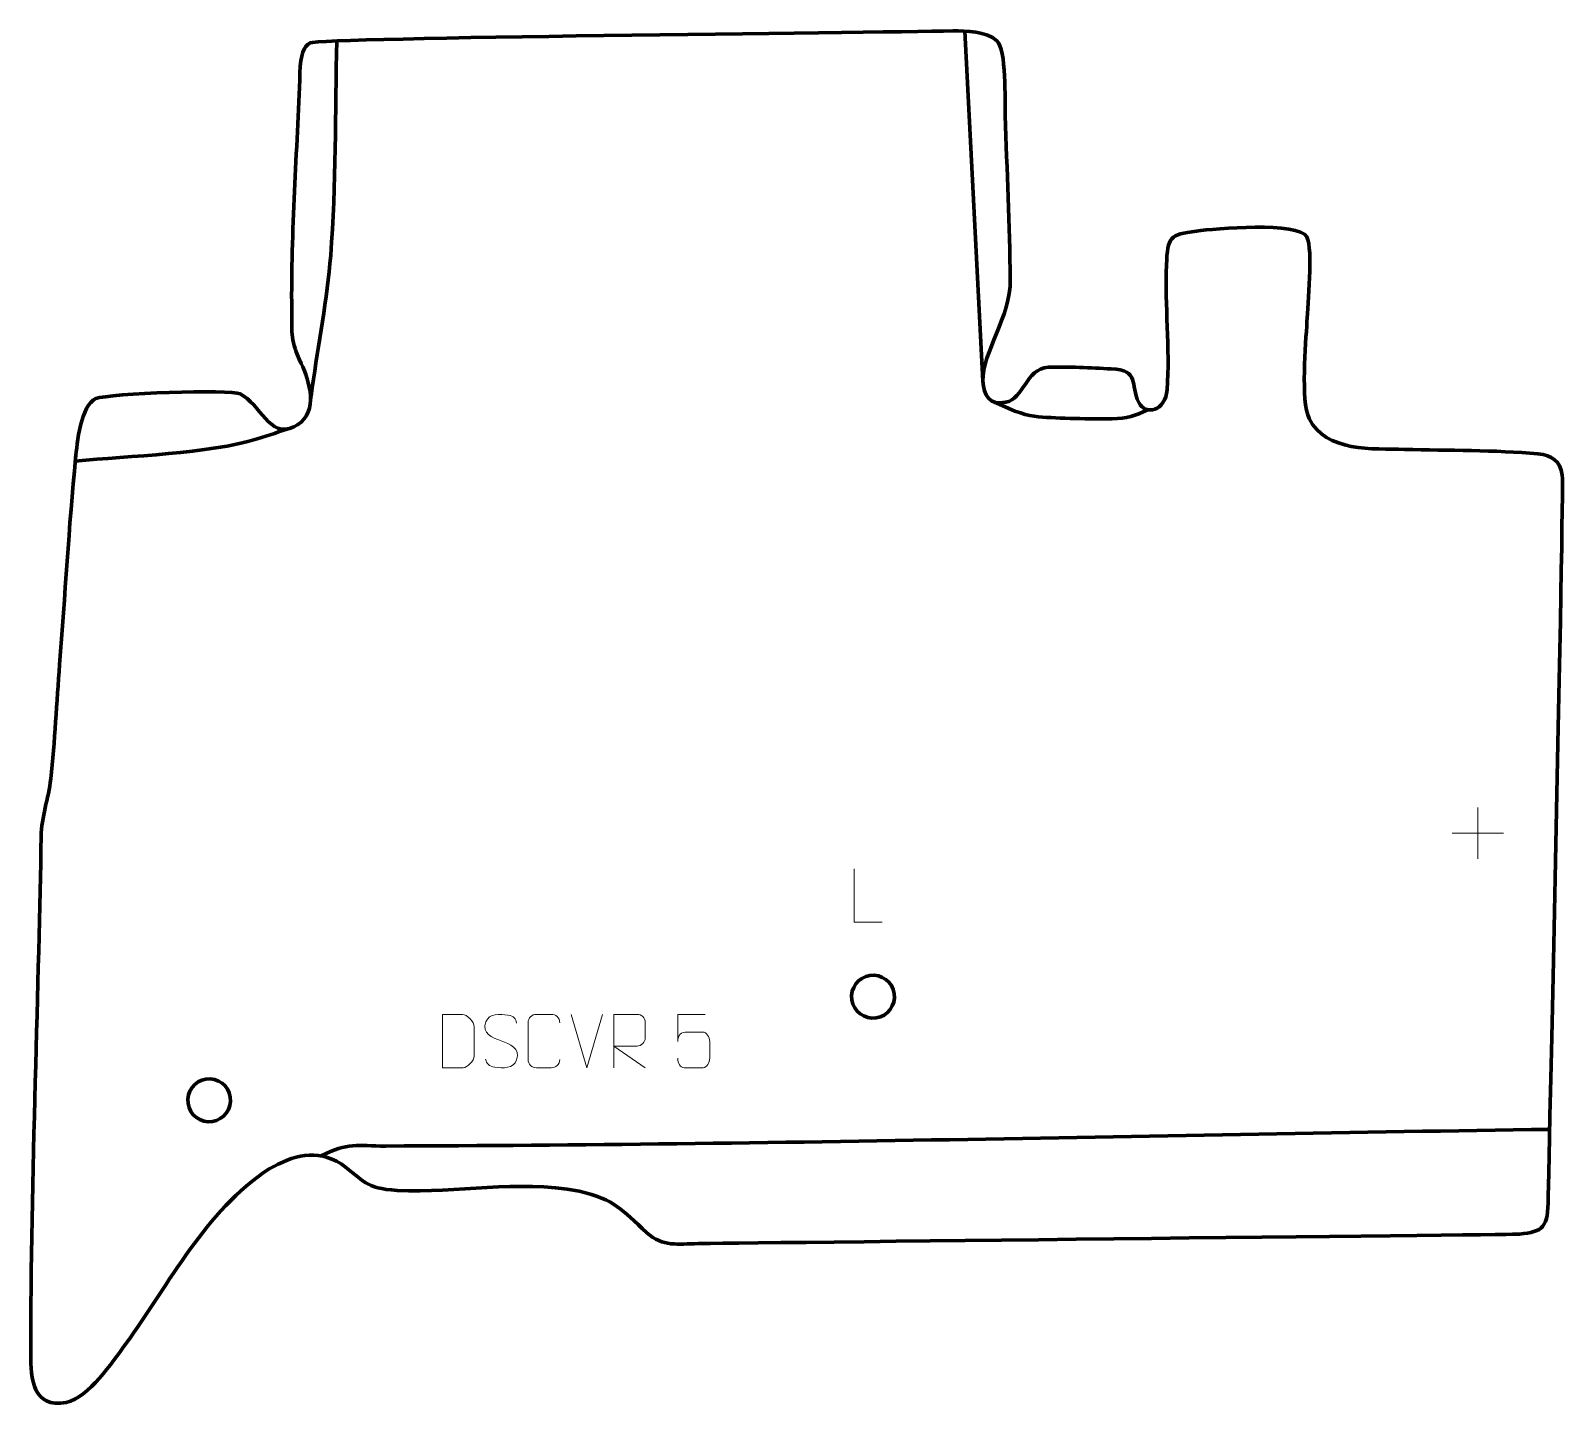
# Model space of a CAD drawing. Header units: millimetres. Extents: x 903 to 1620, y -83 to 561.
import ezdxf

# ---------------------------------------------------------------- set-up
doc = ezdxf.new("R2010")
doc.units = ezdxf.units.MM
doc.header["$MEASUREMENT"] = 0
doc.layers.add('layer 2', color=7, linetype='Continuous')
doc.layers.add('layer 3', color=7, linetype='Continuous')

msp = doc.modelspace()

# ---------------------------------------------------------------- linework, layer by layer
at = {"layer": 'layer 2', "color": 142, "lineweight": 158}
msp.add_open_spline([(1339.7666, 560.6789), (1339.7666, 560.6789), (1348.1029, 397.1341), (1348.1029, 397.1341)], degree=3, dxfattribs=at)
for points, knots in [([(1046.1768, 556.0527), (1045.3745, 523.1558), (1045.9307, 488.4927), (1043.3501, 455.8527), (1043.3501, 455.8527), (1041.7665, 435.8227), (1037.5869, 414.3406), (1034.7577, 394.2187), (1034.7577, 394.2187), (1034.4762, 392.2169), (1034.1946, 390.2151), (1033.913, 388.2134)], [0, 0, 0, 0, 0.25, 0.25, 0.25, 0.25, 0.5, 0.5, 0.5, 0.5, 1, 1, 1, 1]), ([(1353.6163, 387.3465), (1363.6344, 382.5189), (1368.8422, 380.9661), (1374.111, 380.5011), (1374.111, 380.5011), (1383.6483, 379.6593), (1398.6011, 379.4594), (1408.5245, 379.5925), (1408.5245, 379.5925), (1415.6114, 379.6875), (1419.0556, 380.8181), (1425.1948, 383.785)], [0, 0, 0, 0, 0.25, 0.25, 0.25, 0.25, 0.5, 0.5, 0.5, 0.5, 1, 1, 1, 1]), ([(924.0019, 359.7498), (949.4066, 362.2665), (986.3038, 363.1559), (1009.029, 370.1556), (1009.029, 370.1556), (1014.3805, 371.8039), (1019.6844, 373.6412), (1025.0145, 375.3655)], [0, 0, 0, 0, 0.33333333, 0.33333333, 0.33333333, 0.33333333, 1, 1, 1, 1]), ([(1038.9278, 35.1711), (1051.5011, 41.6931), (1055.4781, 39.7629), (1069.1612, 39.7999), (1069.1612, 39.7999), (1250.4032, 40.2898), (1431.7724, 45.001), (1613.0211, 47.5965)], [0, 0, 0, 0, 0.33333333, 0.33333333, 0.33333333, 0.33333333, 1, 1, 1, 1])]:
    msp.add_open_spline(points, degree=3, knots=knots, dxfattribs=at)
at = {"layer": 'layer 2', "color": 250, "lineweight": 9}
for points in [[(1579.4853, 197.9548), (1579.4853, 197.9548), (1579.4853, 173.9769), (1579.4853, 173.9769)], [(1567.4964, 185.9658), (1567.4964, 185.9658), (1591.4743, 185.9658), (1591.4743, 185.9658)], [(1163.0037, 76.3602), (1163.0037, 76.3602), (1155.6819, 101.3138), (1155.6819, 101.3138)], [(1170.3256, 101.3138), (1170.3256, 101.3138), (1163.0038, 76.3602), (1163.0038, 76.3602)]]:
    msp.add_open_spline(points, degree=3, dxfattribs=at)
for points, knots in [([(1301.0024, 144.3664), (1301.0024, 144.3664), (1288.0533, 144.3664), (1288.0533, 144.3664), (1288.0533, 144.3664), (1288.0533, 144.3664), (1288.0533, 169.32), (1288.0533, 169.32)], [0, 0, 0, 0, 0.33333333, 0.33333333, 0.33333333, 0.33333333, 1, 1, 1, 1]), ([(1095.6113, 76.3884), (1097.9431, 76.3888), (1102.8933, 76.3648), (1105.2248, 76.3645), (1105.2248, 76.3645), (1107.1498, 76.2591), (1110.4684, 79.8007), (1110.4572, 81.818), (1110.4572, 81.818), (1110.4568, 87.5881), (1110.4568, 89.7578), (1110.4572, 95.5271), (1110.4572, 95.5271), (1110.4529, 97.6652), (1107.0784, 101.3253), (1104.926, 101.3118), (1104.926, 101.3118), (1102.6003, 101.3118), (1097.876, 101.3118), (1095.5499, 101.3118), (1095.5499, 101.3118), (1095.5503, 95.5649), (1095.6116, 82.1357), (1095.6113, 76.3884)], [0, 0, 0, 0, 0.14285714, 0.14285714, 0.14285714, 0.14285714, 0.28571429, 0.28571429, 0.28571429, 0.28571429, 0.42857143, 0.42857143, 0.42857143, 0.42857143, 0.57142857, 0.57142857, 0.57142857, 0.57142857, 0.71428571, 0.71428571, 0.71428571, 0.71428571, 1, 1, 1, 1]), ([(1123.0091, 89.0109), (1118.7608, 90.4813), (1113.8527, 92.2771), (1115.8578, 97.7974), (1115.8578, 97.7974), (1117.3613, 101.9373), (1122.5749, 101.5488), (1126.1785, 100.9477), (1126.1785, 100.9477), (1129.0391, 100.4705), (1129.9038, 99.2573), (1130.2144, 97.1732)], [0, 0, 0, 0, 0.25, 0.25, 0.25, 0.25, 0.5, 0.5, 0.5, 0.5, 1, 1, 1, 1]), ([(1150.4267, 80.178), (1150.2869, 77.8546), (1148.6097, 76.375), (1146.462, 76.3642), (1146.462, 76.3642), (1144.1301, 76.3646), (1141.7982, 76.3646), (1139.4667, 76.3642), (1139.4667, 76.3642), (1137.5417, 76.2588), (1135.5696, 78.1433), (1135.5808, 80.1606), (1135.5808, 80.1606), (1135.5812, 85.9307), (1135.5812, 91.7004), (1135.5808, 97.4697), (1135.5808, 97.4697), (1135.585, 99.6078), (1137.3317, 101.327), (1139.4841, 101.3135), (1139.4841, 101.3135), (1141.8098, 101.3135), (1144.1359, 101.3135), (1146.462, 101.3135), (1146.462, 101.3135), (1148.4086, 101.349), (1150.4, 99.8575), (1150.4267, 97.4199)], [0, 0, 0, 0, 0.125, 0.125, 0.125, 0.125, 0.25, 0.25, 0.25, 0.25, 0.375, 0.375, 0.375, 0.375, 0.5, 0.5, 0.5, 0.5, 0.625, 0.625, 0.625, 0.625, 0.75, 0.75, 0.75, 0.75, 1, 1, 1, 1]), ([(1175.6718, 76.3603), (1175.6718, 76.3603), (1175.6718, 101.3138), (1175.6718, 101.3138), (1175.6718, 101.3138), (1179.2666, 101.3138), (1182.8621, 101.3138), (1186.4573, 101.3138), (1186.4573, 101.3138), (1188.7826, 101.2761), (1190.3399, 99.7861), (1190.3358, 97.4197), (1190.3358, 97.4197), (1190.3354, 95.3842), (1190.3354, 92.3248), (1190.3358, 90.2888), (1190.3358, 90.2888), (1190.3293, 88.4133), (1188.517, 86.4715), (1186.5075, 86.4524), (1186.5075, 86.4524), (1186.5075, 86.4524), (1175.6718, 86.4524), (1175.6718, 86.4524), (1175.6718, 86.4524), (1175.6718, 86.4524), (1190.3265, 76.3603), (1190.3265, 76.3603)], [0, 0, 0, 0, 0.125, 0.125, 0.125, 0.125, 0.25, 0.25, 0.25, 0.25, 0.375, 0.375, 0.375, 0.375, 0.5, 0.5, 0.5, 0.5, 0.625, 0.625, 0.625, 0.625, 0.75, 0.75, 0.75, 0.75, 1, 1, 1, 1]), ([(1218.398, 101.2918), (1218.398, 101.2918), (1205.5463, 101.2918), (1205.5463, 101.2918), (1205.5463, 101.2918), (1205.5466, 97.0612), (1205.5466, 92.8303), (1205.5463, 88.5991), (1205.5463, 88.5991), (1205.546, 91.9092), (1207.177, 92.981), (1209.989, 93.0415), (1209.989, 93.0415), (1212.4286, 93.0418), (1214.8681, 93.0418), (1217.3073, 93.0415), (1217.3073, 93.0415), (1218.9571, 93.0483), (1220.432, 90.6678), (1220.4605, 88.5991), (1220.4605, 88.5991), (1220.4602, 86.0118), (1220.4602, 83.4242), (1220.4605, 80.8365), (1220.4605, 80.8365), (1220.5067, 78.8771), (1219.0073, 76.4408), (1217.3814, 76.3823), (1217.3814, 76.3823), (1215.4249, 76.3826), (1210.5299, 76.3826), (1208.5729, 76.3823), (1208.5729, 76.3823), (1206.7274, 76.3735), (1205.6203, 78.3383), (1205.5995, 80.8894)], [0, 0, 0, 0, 0.1, 0.1, 0.1, 0.1, 0.2, 0.2, 0.2, 0.2, 0.3, 0.3, 0.3, 0.3, 0.4, 0.4, 0.4, 0.4, 0.5, 0.5, 0.5, 0.5, 0.6, 0.6, 0.6, 0.6, 0.7, 0.7, 0.7, 0.7, 0.8, 0.8, 0.8, 0.8, 1, 1, 1, 1]), ([(1123.0091, 89.0108), (1127.0277, 87.3641), (1132.0572, 85.4758), (1130.2232, 80.1155), (1130.2232, 80.1155), (1128.7634, 75.8491), (1123.8526, 76.1058), (1120.1265, 76.6605), (1120.1265, 76.6605), (1117.3765, 77.0703), (1116.1556, 78.2838), (1115.7776, 80.396)], [0, 0, 0, 0, 0.25, 0.25, 0.25, 0.25, 0.5, 0.5, 0.5, 0.5, 1, 1, 1, 1])]:
    msp.add_open_spline(points, degree=3, knots=knots, dxfattribs=at)
at = {"layer": 'layer 2', "color": 142, "lineweight": 200}
for points in [[(1296.3048, 99.5852), (1290.7887, 99.8595), (1286.5395, 104.5536), (1286.8138, 110.0696), (1286.8138, 110.0696), (1287.0882, 115.5856), (1291.7822, 119.8348), (1297.2982, 119.5605), (1297.2982, 119.5605), (1302.8143, 119.2862), (1307.0635, 114.5921), (1306.7892, 109.0761), (1306.7892, 109.0761), (1306.5148, 103.5601), (1301.8208, 99.3109), (1296.3048, 99.5852)], [(986.0708, 51.1711), (980.5548, 51.4454), (976.3055, 56.1395), (976.5799, 61.6554), (976.5799, 61.6554), (976.8542, 67.1714), (981.5482, 71.4207), (987.0643, 71.1464), (987.0643, 71.1464), (992.5803, 70.872), (996.8295, 66.178), (996.5552, 60.662), (996.5552, 60.662), (996.2809, 55.146), (991.5868, 50.8967), (986.0708, 51.1711)]]:
    msp.add_open_spline(points, degree=3, knots=[0, 0, 0, 0, 0.2, 0.2, 0.2, 0.2, 0.4, 0.4, 0.4, 0.4, 0.6, 0.6, 0.6, 0.6, 1, 1, 1, 1], dxfattribs=at)
at = {"layer": 'layer 3', "color": 242, "lineweight": 158}
msp.add_open_spline([(1596.7869, -1.4415), (1608.8555, -0.8099), (1612.1116, 1.1099), (1612.243, 13.1593), (1612.243, 13.1593), (1612.243, 13.1593), (1619.8663, 346.7078), (1618.8747, 353.2758), (1618.8747, 353.2758), (1617.8831, 359.8437), (1614.1875, 362.5264), (1607.5545, 363.1447), (1607.5545, 363.1447), (1587.4594, 365.0176), (1565.563, 364.7461), (1545.2495, 365.2527), (1545.2495, 365.2527), (1530.5459, 365.636), (1508.3124, 363.8679), (1500.6568, 379.6231), (1500.6568, 379.6231), (1496.5134, 388.1504), (1499.1065, 414.5124), (1499.5668, 424.9475), (1499.5668, 424.9475), (1499.9265, 433.1834), (1502.5971, 458.3462), (1499.4935, 464.5497), (1499.4935, 464.5497), (1495.8591, 471.8139), (1456.1728, 468.3584), (1448.0475, 467.2672), (1448.0475, 467.2672), (1435.3253, 465.4455), (1434.4956, 464.692), (1433.9259, 451.4861), (1433.9259, 451.4861), (1433.1019, 432.3837), (1435.6701, 412.62), (1434.2634, 393.1433), (1434.2634, 393.1433), (1433.4491, 383.1425), (1424.1177, 380.8662), (1420.9851, 387.2272), (1420.9851, 387.2272), (1416.854, 395.6157), (1421.631, 402.2604), (1408.0557, 402.8762), (1408.0557, 402.8762), (1398.6097, 403.3047), (1388.0987, 403.9833), (1378.7371, 403.6507), (1378.7371, 403.6507), (1367.9596, 402.8202), (1367.4879, 388.9516), (1358.7814, 387.2459), (1358.7814, 387.2459), (1351.2752, 385.7752), (1348.5229, 390.4829), (1348.1029, 397.1341), (1348.1029, 397.1341), (1347.9196, 410.7137), (1361.1396, 427.2081), (1360.931, 444.5586), (1360.931, 444.5586), (1360.6238, 470.116), (1359.3644, 495.6913), (1358.6003, 521.2421), (1358.6003, 521.2421), (1358.4021, 528.0232), (1359.1833, 552.1929), (1354.6858, 556.1473), (1354.6858, 556.1473), (1349.6507, 560.5743), (1340.3385, 560.8713), (1334.0589, 560.7511), (1334.0589, 560.7511), (1294.8884, 560.003), (1038.6788, 557.6672), (1033.7316, 555.1219), (1033.7316, 555.1219), (1030.6211, 553.5214), (1029.2894, 549.7955), (1028.9896, 541.2468), (1028.9896, 541.2468), (1027.7239, 505.1657), (1024.7496, 466.4156), (1025.1544, 430.5909), (1025.1544, 430.5909), (1025.2939, 418.2362), (1024.373, 416.7429), (1029.5988, 405.4461), (1029.5988, 405.4461), (1033.4759, 396.9192), (1037.7472, 383.0981), (1027.8066, 376.7832), (1027.8066, 376.7832), (1027.8066, 376.7832), (1026.1138, 375.8483), (1026.1138, 375.8483), (1026.1138, 375.8483), (1014.5421, 370.1737), (1010.619, 386.5011), (1001.0752, 391.1898), (1001.0752, 391.1898), (996.5704, 393.4029), (939.6971, 391.5491), (933.611, 388.958), (933.611, 388.958), (926.5054, 385.9329), (924.8134, 367.9734), (924.1344, 361.1003), (924.1344, 361.1003), (920.9879, 329.2442), (919.2061, 296.7739), (916.6839, 264.8027), (916.6839, 264.8027), (915.2855, 247.2282), (914.4838, 228.7227), (912.5609, 211.3598), (912.5609, 211.3598), (911.4809, 201.9331), (908.1437, 193.5391), (908.0247, 184.4659), (908.0247, 184.4659), (907.1804, 120.0712), (903.1477, 23.3535), (903.1811, -57.3228), (903.1811, -57.3228), (903.186, -69.1151), (904.1684, -82.7364), (919.7817, -80.0401), (919.7817, -80.0401), (930.2712, -77.6804), (941.3135, -61.2017), (947.4747, -52.7905), (947.4747, -52.7905), (968.4205, -24.1957), (984.3643, 9.2999), (1014.6226, 29.1026), (1014.6226, 29.1026), (1025.9568, 35.4271), (1036.5073, 38.6614), (1048.1793, 31.4979), (1048.1793, 31.4979), (1059.329, 23.52), (1059.1463, 20.0729), (1074.38, 19.0568), (1074.38, 19.0568), (1103.2324, 17.6242), (1129.6466, 24.2663), (1159.4036, 18.6781), (1159.4036, 18.6781), (1176.4691, 14.6071), (1178.9939, 10.3611), (1191.1418, -0.7593), (1191.1418, -0.7593), (1198.4497, -7.3779), (1205.7852, -5.9702), (1215.0248, -5.7958), (1215.0248, -5.7958), (1224.2644, -5.6213), (1596.7869, -1.4415), (1596.7869, -1.4415)], degree=3, knots=[0, 0, 0, 0, 0.02380952, 0.02380952, 0.02380952, 0.02380952, 0.04761905, 0.04761905, 0.04761905, 0.04761905, 0.07142857, 0.07142857, 0.07142857, 0.07142857, 0.0952381, 0.0952381, 0.0952381, 0.0952381, 0.11904762, 0.11904762, 0.11904762, 0.11904762, 0.14285714, 0.14285714, 0.14285714, 0.14285714, 0.16666667, 0.16666667, 0.16666667, 0.16666667, 0.19047619, 0.19047619, 0.19047619, 0.19047619, 0.21428571, 0.21428571, 0.21428571, 0.21428571, 0.23809524, 0.23809524, 0.23809524, 0.23809524, 0.26190476, 0.26190476, 0.26190476, 0.26190476, 0.28571429, 0.28571429, 0.28571429, 0.28571429, 0.30952381, 0.30952381, 0.30952381, 0.30952381, 0.33333333, 0.33333333, 0.33333333, 0.33333333, 0.35714286, 0.35714286, 0.35714286, 0.35714286, 0.38095238, 0.38095238, 0.38095238, 0.38095238, 0.4047619, 0.4047619, 0.4047619, 0.4047619, 0.42857143, 0.42857143, 0.42857143, 0.42857143, 0.45238095, 0.45238095, 0.45238095, 0.45238095, 0.47619048, 0.47619048, 0.47619048, 0.47619048, 0.5, 0.5, 0.5, 0.5, 0.52380952, 0.52380952, 0.52380952, 0.52380952, 0.54761905, 0.54761905, 0.54761905, 0.54761905, 0.57142857, 0.57142857, 0.57142857, 0.57142857, 0.5952381, 0.5952381, 0.5952381, 0.5952381, 0.61904762, 0.61904762, 0.61904762, 0.61904762, 0.64285714, 0.64285714, 0.64285714, 0.64285714, 0.66666667, 0.66666667, 0.66666667, 0.66666667, 0.69047619, 0.69047619, 0.69047619, 0.69047619, 0.71428571, 0.71428571, 0.71428571, 0.71428571, 0.73809524, 0.73809524, 0.73809524, 0.73809524, 0.76190476, 0.76190476, 0.76190476, 0.76190476, 0.78571429, 0.78571429, 0.78571429, 0.78571429, 0.80952381, 0.80952381, 0.80952381, 0.80952381, 0.83333333, 0.83333333, 0.83333333, 0.83333333, 0.85714286, 0.85714286, 0.85714286, 0.85714286, 0.88095238, 0.88095238, 0.88095238, 0.88095238, 0.9047619, 0.9047619, 0.9047619, 0.9047619, 0.92857143, 0.92857143, 0.92857143, 0.92857143, 0.95238095, 0.95238095, 0.95238095, 0.95238095, 1, 1, 1, 1], dxfattribs=at)

doc.saveas('drawing.dxf')
